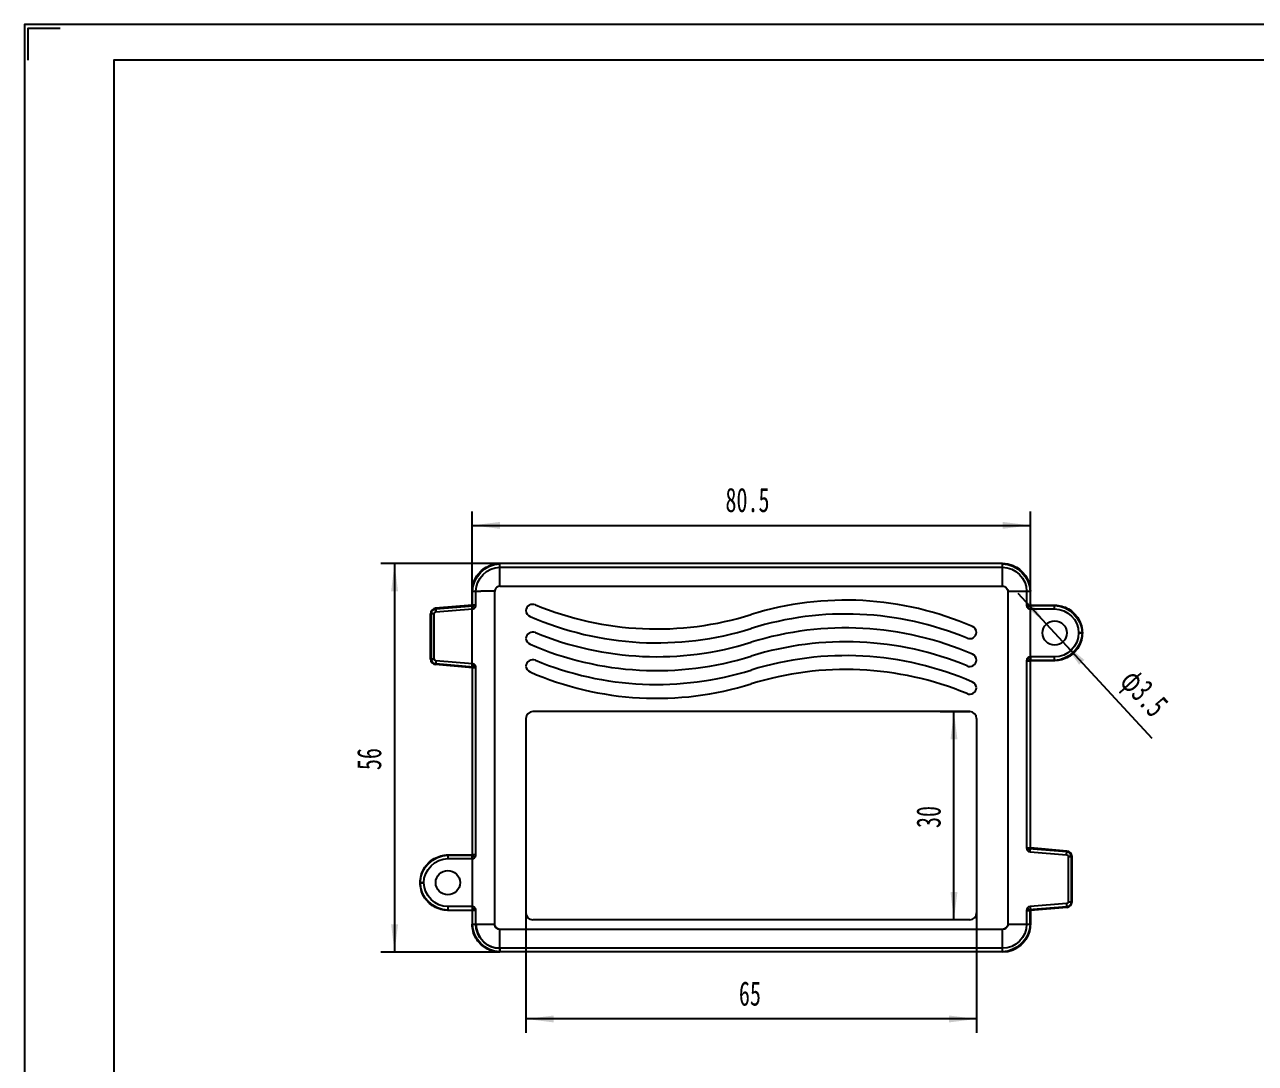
# Model space of a CAD drawing. Header units: millimetres. Extents: x 737 to 1170, y -310 to -5.
# Drawn here: x 737.5 to 915, y -154.6 to -4.8 of the extents above; entities that cross this region are included whole.
import ezdxf

# ---------------------------------------------------------------- set-up
doc = ezdxf.new("R2010")
doc.units = ezdxf.units.MM
doc.layers.get('0').update_dxf_attribs({"lineweight": 0})
for name, color, linetype, lineweight in [('CAXA4', 3, 'Continuous', 25), ('图框_内框线', 5, 'Continuous', 50), ('图框_外框线', 7, 'Continuous', 0), ('图框_角线', 5, 'Continuous', 140)]:
    doc.layers.add(name, color=color, linetype=linetype, lineweight=lineweight)
doc.styles.add('标准', font='', dxfattribs={"width": 0.667})
doc.styles.get('标准').set_extended_font_data('FangSong_GB2312')
doc.dimstyles.new('标准', dxfattribs={"dimtxt": 3.5, "dimasz": 4, "dimexe": 2, "dimexo": 0, "dimtad": 1, "dimdsep": 46, "dimtxsty": '标准', "dimcen": 0, "dimdle": 6, "dimazin": 2, "dimtfac": 1, "dimtdec": 3, "dimtmove": 0, "dimatfit": 3, "dimfxl": 0, "dimtolj": 1, "dimtzin": 0, "dimarcsym": 0})

# ---------------------------------------------------------------- blocks, each defined once
blk = doc.blocks.new('*CAXBLOCK01')
at = {"layer": 'CAXA4', "linetype": 'Continuous', "lineweight": 25}
for points in [[(809.78, -148.18), (813.78, -147.68), (813.78, -148.68)], [(874.78, -148.18), (870.78, -147.68), (870.78, -148.68)]]:
    blk.add_hatch(color=0, dxfattribs=at).paths.add_polyline_path(points, flags=0)
at = {"layer": 'CAXA4', "color": 0, "linetype": 'Continuous', "lineweight": 25}
for p, q in [((809.78, -132.88), (809.78, -150.18)), ((874.78, -132.88), (874.78, -150.18)), ((874.78, -148.18), (809.78, -148.18))]:
    blk.add_line(p, q, dxfattribs=at)
at = {"layer": 'CAXA4', "color": 0, "linetype": 'Continuous', "lineweight": 25, "insert": (840.5, -142.76), "char_height": 3.5, "attachment_point": 1, "style": '标准'}
blk.add_mtext('\\fFangSong_GB2312|b0|i0|p34;65', dxfattribs=at)
blk = doc.blocks.new('*CAXBLOCK12')
at = {"layer": 'CAXA4', "linetype": 'Continuous', "lineweight": 25}
for points in [[(871.51, -103.88), (872.01, -107.88), (871.01, -107.88)], [(871.51, -133.88), (872.01, -129.88), (871.01, -129.88)]]:
    blk.add_hatch(color=0, dxfattribs=at).paths.add_polyline_path(points, flags=0)
at = {"layer": 'CAXA4', "color": 0, "linetype": 'Continuous', "lineweight": 25}
for p, q in [((873.78, -103.88), (869.51, -103.88)), ((871.51, -133.88), (871.51, -103.88)), ((873.78, -133.88), (869.51, -133.88))]:
    blk.add_line(p, q, dxfattribs=at)
at = {"layer": 'CAXA4', "color": 0, "linetype": 'Continuous', "lineweight": 25, "insert": (866.09, -120.65), "char_height": 3.5, "attachment_point": 1, "rotation": 90, "style": '标准'}
blk.add_mtext('\\fFangSong_GB2312|b0|i0|p34;30', dxfattribs=at)
blk = doc.blocks.new('*CAXBLOCK23')
at = {"layer": 'CAXA4', "linetype": 'Continuous', "lineweight": 25}
for points in [[(802.03, -77.02), (806.03, -77.52), (806.03, -76.52)], [(882.53, -77.02), (878.53, -77.52), (878.53, -76.52)]]:
    blk.add_hatch(color=0, dxfattribs=at).paths.add_polyline_path(points, flags=0)
at = {"layer": 'CAXA4', "color": 0, "linetype": 'Continuous', "lineweight": 25}
for p, q in [((802.03, -97.53), (802.03, -75.02)), ((882.53, -86.53), (882.53, -75.02)), ((802.03, -77.02), (882.53, -77.02))]:
    blk.add_line(p, q, dxfattribs=at)
at = {"layer": 'CAXA4', "color": 0, "linetype": 'Continuous', "lineweight": 25, "insert": (838.56, -71.6), "char_height": 3.5, "attachment_point": 1, "style": '标准'}
blk.add_mtext('\\fFangSong_GB2312|b0|i0|p34;80.5', dxfattribs=at)
blk = doc.blocks.new('*CAXBLOCK34')
at = {"layer": 'CAXA4', "linetype": 'Continuous', "lineweight": 25}
for points in [[(790.84, -82.53), (790.34, -86.53), (791.34, -86.53)], [(790.84, -138.53), (790.34, -134.53), (791.34, -134.53)]]:
    blk.add_hatch(color=0, dxfattribs=at).paths.add_polyline_path(points, flags=0)
at = {"layer": 'CAXA4', "color": 0, "linetype": 'Continuous', "lineweight": 25}
for p, q in [((806.03, -82.53), (788.84, -82.53)), ((790.84, -82.53), (790.84, -138.53)), ((806.03, -138.53), (788.84, -138.53))]:
    blk.add_line(p, q, dxfattribs=at)
at = {"layer": 'CAXA4', "color": 0, "linetype": 'Continuous', "lineweight": 25, "insert": (785.42, -112.3), "char_height": 3.5, "attachment_point": 1, "rotation": 90, "style": '标准'}
blk.add_mtext('\\fFangSong_GB2312|b0|i0|p34;56', dxfattribs=at)
blk = doc.blocks.new('*CAXBLOCK1011')
at = {"layer": 'CAXA4', "linetype": 'Continuous', "lineweight": 25}
for points in [[(884.84, -91.24), (882.49, -87.96), (881.76, -88.64)], [(887.22, -93.81), (890.3, -96.41), (889.56, -97.09)]]:
    blk.add_hatch(color=0, dxfattribs=at).paths.add_polyline_path(points, flags=0)
at = {"layer": 'CAXA4', "color": 0, "linetype": 'Continuous', "lineweight": 25}
blk.add_line((900.1, -107.74), (880.77, -86.84), dxfattribs=at)
at = {"layer": 'CAXA4', "color": 0, "linetype": 'Continuous', "lineweight": 25, "insert": (897.82, -97.29), "char_height": 3.5, "attachment_point": 1, "rotation": 312.7528, "style": '标准'}
blk.add_mtext('\\fFangSong_GB2312|b0|i0|p34;φ3.5', dxfattribs=at)

msp = doc.modelspace()

# ---------------------------------------------------------------- linework, layer by layer
at = {"color": 0, "linetype": 'Continuous', "lineweight": 25}
for p, q in [((806.029, -85.784), (806.029, -82.526)), ((878.529, -82.526), (806.029, -82.526)), ((806.029, -83.063), (878.529, -83.063)), ((878.529, -85.784), (878.529, -82.526)), ((802.029, -86.495), (802.029, -88.526)), ((802.029, -86.495), (803.288, -86.507)), ((802.029, -86.526), (802.565, -86.526)), ((802.066, -88.56), (802.066, -86.526)), ((802.565, -88.51), (802.565, -86.526)), ((805.287, -86.507), (803.288, -86.507)), ((805.287, -134.526), (805.287, -86.507)), ((806.029, -85.784), (878.529, -85.784)), ((879.27, -86.526), (882.529, -86.526)), ((879.27, -86.526), (879.27, -134.526)), ((881.992, -86.526), (881.992, -88.513)), ((882.492, -86.526), (882.492, -88.563)), ((882.529, -123.526), (882.529, -86.526)), ((802.029, -88.526), (796.762, -88.965)), ((796.765, -89.001), (802.066, -88.56)), ((796.77, -89.056), (802.228, -88.609)), ((802.057, -89.062), (802.016, -88.564)), ((802.433, -88.898), (802.029, -88.526)), ((802.029, -88.526), (802.228, -88.609)), ((802.565, -88.51), (802.066, -88.51)), ((881.992, -88.513), (882.492, -88.513)), ((882.138, -88.916), (882.529, -88.526)), ((882.492, -88.563), (886.029, -88.563)), ((882.529, -88.526), (886.029, -88.526)), ((882.542, -89.063), (882.542, -88.563)), ((886.029, -89.063), (886.029, -88.526)), ((796.029, -96.29), (796.029, -89.762)), ((796.066, -89.762), (796.029, -89.762)), ((796.066, -96.29), (796.066, -89.762)), ((796.565, -89.762), (796.066, -89.762)), ((796.12, -89.762), (796.12, -96.29)), ((796.565, -96.29), (796.565, -89.762)), ((796.762, -88.965), (796.765, -89.001)), ((796.807, -89.5), (796.765, -89.001)), ((796.807, -89.5), (802.057, -89.062)), ((882.542, -89.063), (886.029, -89.063)), ((796.085, -95.526), (796.085, -90.526)), ((889.492, -92.513), (889.992, -92.526)), ((889.992, -92.526), (889.972, -92.526)), ((890.029, -92.526), (889.992, -92.526)), ((796.029, -96.29), (796.066, -96.29)), ((796.565, -96.29), (796.066, -96.29)), ((796.765, -97.05), (796.762, -97.087)), ((802.029, -97.526), (796.762, -97.087)), ((796.807, -96.552), (796.765, -97.05)), ((796.765, -97.05), (802.066, -97.492)), ((802.228, -97.443), (796.77, -96.995)), ((802.057, -96.99), (796.807, -96.552)), ((802.057, -96.99), (802.016, -97.488)), ((802.433, -97.153), (802.029, -97.526)), ((802.029, -97.526), (802.228, -97.443)), ((802.029, -97.526), (802.029, -134.526)), ((802.565, -97.542), (802.066, -97.542)), ((802.565, -124.513), (802.565, -97.542)), ((881.992, -96.539), (882.492, -96.539)), ((881.992, -96.539), (881.992, -123.51)), ((882.138, -96.135), (882.529, -96.526)), ((886.029, -96.489), (882.492, -96.489)), ((886.029, -96.526), (882.529, -96.526)), ((886.029, -95.989), (882.542, -95.989)), ((882.542, -95.989), (882.542, -96.489)), ((886.029, -96.526), (886.029, -95.989)), ((873.779, -103.876), (810.779, -103.876)), ((809.779, -104.876), (809.779, -132.876)), ((874.779, -104.876), (874.779, -132.876)), ((881.992, -123.51), (882.492, -123.51)), ((882.124, -123.898), (882.529, -123.526)), ((882.529, -123.526), (882.33, -123.609)), ((882.33, -123.609), (887.788, -124.056)), ((882.492, -123.56), (887.792, -124.001)), ((882.5, -124.062), (882.542, -123.564)), ((882.5, -124.062), (887.751, -124.5)), ((887.795, -123.965), (882.529, -123.526)), ((887.751, -124.5), (887.792, -124.001)), ((887.792, -124.001), (887.795, -123.965)), ((798.529, -124.526), (798.529, -124.563)), ((798.529, -124.526), (802.029, -124.526)), ((798.529, -124.563), (802.066, -124.563)), ((798.529, -125.063), (802.093, -125.063)), ((802.016, -125.063), (802.016, -124.563)), ((802.419, -124.916), (802.029, -124.526)), ((802.565, -124.513), (802.066, -124.513)), ((887.992, -124.762), (888.492, -124.762)), ((887.992, -124.762), (887.992, -131.29)), ((888.438, -131.29), (888.438, -124.762)), ((888.473, -125.526), (888.473, -130.526)), ((888.529, -124.762), (888.492, -124.762)), ((888.492, -124.762), (888.492, -131.29)), ((888.529, -124.762), (888.529, -131.29)), ((794.529, -128.526), (794.566, -128.526)), ((794.566, -128.526), (794.586, -128.525)), ((795.065, -128.539), (794.566, -128.526)), ((887.992, -131.29), (888.492, -131.29)), ((888.492, -131.29), (888.529, -131.29)), ((802.016, -131.989), (798.529, -131.989)), ((798.529, -132.526), (798.529, -132.489)), ((798.529, -132.489), (802.066, -132.489)), ((802.029, -132.526), (798.529, -132.526)), ((802.016, -131.989), (802.016, -132.489)), ((802.419, -132.135), (802.029, -132.526)), ((802.066, -134.526), (802.066, -132.489)), ((802.565, -132.539), (802.066, -132.539)), ((802.565, -134.526), (802.565, -132.539)), ((881.992, -132.542), (882.492, -132.542)), ((881.992, -132.542), (881.992, -134.526)), ((882.124, -132.153), (882.529, -132.526)), ((887.788, -131.995), (882.33, -132.443)), ((882.33, -132.443), (882.529, -132.526)), ((887.792, -132.05), (882.492, -132.492)), ((882.492, -134.526), (882.492, -132.492)), ((887.751, -131.552), (882.5, -131.99)), ((882.5, -131.99), (882.542, -132.488)), ((887.795, -132.087), (882.529, -132.526)), ((882.529, -132.526), (882.529, -134.526)), ((887.751, -131.552), (887.792, -132.05)), ((887.795, -132.087), (887.792, -132.05)), ((802.029, -134.526), (805.287, -134.526)), ((873.779, -133.876), (810.779, -133.876)), ((879.27, -134.526), (882.529, -134.526)), ((806.029, -138.526), (806.029, -135.267)), ((878.529, -135.267), (806.029, -135.267)), ((878.529, -138.526), (878.529, -135.267)), ((878.529, -137.989), (806.029, -137.989)), ((878.529, -138.526), (806.029, -138.526))]:
    msp.add_line(p, q, dxfattribs=at)
for centre in [(886.029, -92.526), (798.529, -128.526)]:
    msp.add_circle(centre, 1.75, dxfattribs=at)
for centre, radius, start, end in [((810.779, -89.399), 1, 67.52007, 175.04298), ((828.655, -46.199), 45.753, 247.52007, 287.3237), ((855.902, -133.553), 45.753, 66.45636, 107.3237), ((796.828, -89.762), 0.708, 94.70724, 179.99017), ((810.779, -89.226), 1, 184.95702, 246.45636), ((828.655, -48.199), 45.753, 246.45636, 287.3237), ((855.902, -135.553), 45.753, 67.52007, 107.3237), ((855.902, -137.553), 45.753, 66.45636, 107.3237), ((873.779, -92.526), 1, 4.95702, 66.45636), ((810.779, -93.399), 1, 67.52007, 175.04298), ((810.779, -93.226), 1, 184.95702, 246.45636), ((828.655, -50.199), 45.753, 247.52007, 287.3237), ((855.902, -139.553), 45.753, 67.52007, 107.3237), ((873.779, -92.353), 1, 247.52007, 355.04298), ((828.655, -52.199), 45.753, 246.45636, 287.3237), ((855.902, -141.553), 45.753, 66.45636, 107.3237), ((873.779, -96.526), 1, 4.95702, 66.45636), ((796.828, -96.29), 0.708, 180.01129, 265.29198), ((810.779, -97.399), 1, 67.52007, 175.04298), ((810.779, -97.226), 1, 184.95702, 246.45636), ((828.655, -54.199), 45.753, 247.52007, 287.3237), ((873.779, -96.353), 1, 247.52007, 355.04298), ((828.655, -56.199), 45.753, 246.45636, 287.3237), ((855.902, -143.553), 45.753, 67.52007, 107.3237), ((873.779, -100.353), 1, 247.52007, 355.04298), ((873.779, -100.526), 1, 4.95702, 66.45636), ((810.779, -104.876), 1, 90, 180), ((873.779, -104.876), 1, 0, 90), ((887.729, -124.762), 0.708, 0.01323, 85.29004), ((810.779, -132.876), 1, 180, 270), ((873.779, -132.876), 1, 270, 360)]:
    msp.add_arc(centre, radius, start, end, dxfattribs=at)
for points, knots in [([(802.029, -86.526), (802.03, -86.181), (802.123, -85.484), (802.527, -84.508), (803.168, -83.661), (804.015, -83.022), (804.989, -82.62), (805.685, -82.527), (806.029, -82.526)], [0, 0, 0, 0, 1.0331789, 2.0847654, 3.1342069, 4.182403, 5.2309507, 6.2616961, 6.2616961, 6.2616961, 6.2616961]), ([(878.529, -82.526), (878.873, -82.527), (879.571, -82.62), (880.547, -83.024), (881.394, -83.665), (882.033, -84.512), (882.435, -85.486), (882.527, -86.182), (882.529, -86.526)], [0, 0, 0, 0, 1.0331789, 2.0847654, 3.1342069, 4.182403, 5.2309507, 6.2616961, 6.2616961, 6.2616961, 6.2616961]), ([(806.029, -85.784), (805.961, -85.781), (805.814, -85.804), (805.609, -85.903), (805.429, -86.062), (805.315, -86.285), (805.291, -86.451), (805.287, -86.537)], [0, 0, 0, 0, 0.2045945, 0.4361162, 0.6744664, 0.9119472, 1.1711349, 1.1711349, 1.1711349, 1.1711349]), ([(878.529, -85.784), (878.622, -85.784), (878.817, -85.822), (879.067, -85.986), (879.232, -86.237), (879.271, -86.432), (879.27, -86.526)], [0, 0, 0, 0, 0.2809966, 0.5777376, 0.8752805, 1.1575076, 1.1575076, 1.1575076, 1.1575076]), ([(802.433, -88.898), (802.458, -88.872), (802.489, -88.828), (802.517, -88.774), (802.531, -88.742), (802.54, -88.718), (802.547, -88.693), (802.555, -88.659), (802.564, -88.598), (802.565, -88.545), (802.565, -88.51)], [0, 0, 0, 0, 0.10442462, 0.15663693, 0.18274309, 0.20884924, 0.23538995, 0.26193065, 0.31501207, 0.42117489, 0.42117489, 0.42117489, 0.42117489]), ([(881.992, -88.513), (881.992, -88.531), (881.993, -88.568), (881.996, -88.624), (882.004, -88.67), (882.012, -88.705), (882.021, -88.731), (882.031, -88.756), (882.046, -88.789), (882.068, -88.829), (882.1, -88.875), (882.125, -88.903), (882.138, -88.916)], [0, 0, 0, 0, 0.05575364, 0.11150727, 0.16726091, 0.19513772, 0.22301454, 0.25039623, 0.27777793, 0.33254131, 0.38730469, 0.44206808, 0.44206808, 0.44206808, 0.44206808]), ([(886.029, -88.526), (886.373, -88.527), (887.071, -88.62), (888.047, -89.024), (888.894, -89.665), (889.533, -90.512), (889.935, -91.486), (890.027, -92.182), (890.029, -92.526)], [0, 0, 0, 0, 1.0331789, 2.0847654, 3.1342069, 4.182403, 5.2309507, 6.2616961, 6.2616961, 6.2616961, 6.2616961]), ([(796.146, -89.765), (796.132, -89.764), (796.108, -89.763), (796.081, -89.763), (796.069, -89.762), (796.066, -89.762)], [0, 0, 0, 0, 0.043003853, 0.070265985, 0.080456413, 0.080456413, 0.080456413, 0.080456413]), ([(796.566, -89.762), (796.517, -89.761), (796.42, -89.76), (796.28, -89.762), (796.189, -89.764), (796.146, -89.765)], [0, 0, 0, 0, 0.14689364, 0.29235982, 0.42018674, 0.42018674, 0.42018674, 0.42018674]), ([(796.765, -89.001), (796.766, -89.004), (796.767, -89.014), (796.769, -89.035), (796.772, -89.053), (796.773, -89.064)], [0, 0, 0, 0, 0.00806143, 0.029518141, 0.063473419, 0.063473419, 0.063473419, 0.063473419]), ([(796.773, -89.064), (796.773, -89.108), (796.777, -89.202), (796.789, -89.347), (796.801, -89.449), (796.807, -89.5)], [0, 0, 0, 0, 0.13050464, 0.28254278, 0.4373406, 0.4373406, 0.4373406, 0.4373406]), ([(802.057, -89.062), (802.092, -89.059), (802.146, -89.053), (802.206, -89.04), (802.239, -89.029), (802.263, -89.019), (802.286, -89.008), (802.316, -88.992), (802.369, -88.959), (802.409, -88.924), (802.433, -88.898)], [0, 0, 0, 0, 0.10616283, 0.15924424, 0.18578494, 0.21232565, 0.23843181, 0.26453796, 0.31675027, 0.42117489, 0.42117489, 0.42117489, 0.42117489]), ([(882.138, -88.916), (882.152, -88.929), (882.18, -88.954), (882.226, -88.986), (882.266, -89.008), (882.299, -89.024), (882.324, -89.034), (882.35, -89.042), (882.385, -89.051), (882.43, -89.058), (882.486, -89.062), (882.523, -89.063), (882.542, -89.063)], [0, 0, 0, 0, 0.05476338, 0.10952677, 0.16429015, 0.19167185, 0.21905354, 0.24693036, 0.27480717, 0.33056081, 0.38631444, 0.44206808, 0.44206808, 0.44206808, 0.44206808]), ([(890.029, -92.526), (890.027, -92.87), (889.934, -93.568), (889.531, -94.544), (888.89, -95.391), (888.042, -96.03), (887.068, -96.432), (886.372, -96.524), (886.029, -96.526)], [0, 0, 0, 0, 1.0331789, 2.0847654, 3.1342069, 4.182403, 5.2309507, 6.2616961, 6.2616961, 6.2616961, 6.2616961]), ([(889.972, -92.526), (889.944, -92.523), (889.874, -92.52), (889.76, -92.516), (889.628, -92.514), (889.538, -92.513), (889.492, -92.513)], [0, 0, 0, 0, 0.08487587, 0.20791741, 0.34321046, 0.47984026, 0.47984026, 0.47984026, 0.47984026]), ([(796.066, -96.29), (796.069, -96.29), (796.081, -96.289), (796.108, -96.288), (796.132, -96.287), (796.146, -96.287)], [0, 0, 0, 0, 0.010178349, 0.037432883, 0.080455228, 0.080455228, 0.080455228, 0.080455228]), ([(796.146, -96.287), (796.188, -96.291), (796.28, -96.294), (796.42, -96.294), (796.517, -96.292), (796.566, -96.29)], [0, 0, 0, 0, 0.12796597, 0.27329259, 0.42034905, 0.42034905, 0.42034905, 0.42034905]), ([(796.773, -96.987), (796.772, -96.998), (796.769, -97.017), (796.767, -97.038), (796.766, -97.048), (796.765, -97.05)], [0, 0, 0, 0, 0.033942536, 0.055404047, 0.063473051, 0.063473051, 0.063473051, 0.063473051]), ([(796.807, -96.551), (796.801, -96.603), (796.792, -96.705), (796.782, -96.85), (796.776, -96.944), (796.773, -96.987)], [0, 0, 0, 0, 0.15465236, 0.30687459, 0.43715976, 0.43715976, 0.43715976, 0.43715976]), ([(802.433, -97.153), (802.409, -97.127), (802.369, -97.092), (802.316, -97.06), (802.286, -97.043), (802.263, -97.032), (802.239, -97.023), (802.206, -97.012), (802.146, -96.998), (802.092, -96.993), (802.057, -96.99)], [0, 0, 0, 0, 0.10442462, 0.15663693, 0.18274309, 0.20884924, 0.23538995, 0.26193065, 0.31501207, 0.42117489, 0.42117489, 0.42117489, 0.42117489]), ([(802.565, -97.542), (802.565, -97.507), (802.564, -97.453), (802.555, -97.392), (802.547, -97.358), (802.54, -97.334), (802.531, -97.31), (802.517, -97.278), (802.489, -97.223), (802.458, -97.18), (802.433, -97.153)], [0, 0, 0, 0, 0.10616283, 0.15924424, 0.18578494, 0.21232565, 0.23843181, 0.26453796, 0.31675027, 0.42117489, 0.42117489, 0.42117489, 0.42117489]), ([(882.138, -96.135), (882.125, -96.149), (882.1, -96.177), (882.068, -96.223), (882.046, -96.263), (882.031, -96.296), (882.021, -96.321), (882.012, -96.347), (882.004, -96.382), (881.996, -96.428), (881.993, -96.483), (881.992, -96.521), (881.992, -96.539)], [0, 0, 0, 0, 0.05476338, 0.10952677, 0.16429015, 0.19167185, 0.21905354, 0.24693036, 0.27480717, 0.33056081, 0.38631444, 0.44206808, 0.44206808, 0.44206808, 0.44206808]), ([(882.542, -95.989), (882.523, -95.989), (882.486, -95.99), (882.43, -95.993), (882.385, -96.001), (882.35, -96.01), (882.324, -96.018), (882.299, -96.028), (882.266, -96.043), (882.226, -96.065), (882.18, -96.098), (882.152, -96.122), (882.138, -96.135)], [0, 0, 0, 0, 0.05575364, 0.11150727, 0.16726091, 0.19513772, 0.22301454, 0.25039623, 0.27777793, 0.33254131, 0.38730469, 0.44206808, 0.44206808, 0.44206808, 0.44206808]), ([(881.992, -123.51), (881.992, -123.545), (881.993, -123.598), (882.002, -123.659), (882.01, -123.693), (882.018, -123.718), (882.027, -123.742), (882.04, -123.774), (882.068, -123.828), (882.1, -123.872), (882.124, -123.898)], [0, 0, 0, 0, 0.10616283, 0.15924424, 0.18578494, 0.21232565, 0.23843181, 0.26453796, 0.31675027, 0.42117489, 0.42117489, 0.42117489, 0.42117489]), ([(882.124, -123.898), (882.148, -123.924), (882.189, -123.959), (882.241, -123.992), (882.272, -124.008), (882.295, -124.019), (882.319, -124.029), (882.352, -124.04), (882.412, -124.053), (882.465, -124.059), (882.5, -124.062)], [0, 0, 0, 0, 0.10442462, 0.15663693, 0.18274309, 0.20884924, 0.23538995, 0.26193065, 0.31501207, 0.42117489, 0.42117489, 0.42117489, 0.42117489]), ([(887.751, -124.5), (887.756, -124.449), (887.765, -124.347), (887.775, -124.202), (887.782, -124.108), (887.785, -124.064)], [0, 0, 0, 0, 0.15465236, 0.30687459, 0.43715976, 0.43715976, 0.43715976, 0.43715976]), ([(887.785, -124.064), (887.786, -124.053), (887.788, -124.035), (887.79, -124.014), (887.792, -124.004), (887.792, -124.001)], [0, 0, 0, 0, 0.033942536, 0.055404047, 0.063473051, 0.063473051, 0.063473051, 0.063473051]), ([(794.529, -128.526), (794.53, -128.181), (794.623, -127.484), (795.027, -126.508), (795.668, -125.661), (796.515, -125.022), (797.489, -124.62), (798.185, -124.527), (798.529, -124.526)], [0, 0, 0, 0, 1.0331789, 2.0847654, 3.1342069, 4.182403, 5.2309507, 6.2616961, 6.2616961, 6.2616961, 6.2616961]), ([(798.529, -124.563), (798.526, -124.564), (798.527, -124.578), (798.526, -124.602), (798.528, -124.651), (798.529, -124.717), (798.528, -124.799), (798.527, -124.889), (798.527, -124.978), (798.528, -125.035), (798.529, -125.063)], [0, 0, 0, 0, 0.00827527, 0.03369278, 0.08065888, 0.14914549, 0.23432108, 0.32754765, 0.41900863, 0.50029055, 0.50029055, 0.50029055, 0.50029055]), ([(802.016, -125.063), (802.034, -125.063), (802.071, -125.062), (802.127, -125.058), (802.173, -125.051), (802.208, -125.042), (802.234, -125.034), (802.259, -125.024), (802.292, -125.008), (802.332, -124.986), (802.378, -124.954), (802.406, -124.929), (802.419, -124.916)], [0, 0, 0, 0, 0.05575364, 0.11150727, 0.16726091, 0.19513772, 0.22301454, 0.25039623, 0.27777793, 0.33254131, 0.38730469, 0.44206808, 0.44206808, 0.44206808, 0.44206808]), ([(802.093, -125.063), (802.133, -125.059), (802.213, -125.044), (802.324, -124.995), (802.389, -124.945), (802.419, -124.916)], [0, 0, 0, 0, 0.12039589, 0.23977507, 0.36341279, 0.36341279, 0.36341279, 0.36341279]), ([(802.419, -124.916), (802.432, -124.903), (802.457, -124.875), (802.489, -124.829), (802.511, -124.789), (802.526, -124.756), (802.537, -124.731), (802.545, -124.705), (802.554, -124.67), (802.561, -124.624), (802.565, -124.568), (802.565, -124.531), (802.565, -124.513)], [0, 0, 0, 0, 0.05476338, 0.10952677, 0.16429015, 0.19167185, 0.21905354, 0.24693036, 0.27480717, 0.33056081, 0.38631444, 0.44206808, 0.44206808, 0.44206808, 0.44206808]), ([(888.412, -124.765), (888.369, -124.761), (888.278, -124.758), (888.138, -124.757), (888.04, -124.76), (887.991, -124.762)], [0, 0, 0, 0, 0.12796576, 0.27329192, 0.42034786, 0.42034786, 0.42034786, 0.42034786]), ([(888.492, -124.762), (888.489, -124.762), (888.476, -124.763), (888.449, -124.763), (888.426, -124.764), (888.412, -124.765)], [0, 0, 0, 0, 0.010178496, 0.037433429, 0.080456399, 0.080456399, 0.080456399, 0.080456399]), ([(798.529, -132.526), (798.184, -132.524), (797.486, -132.431), (796.511, -132.028), (795.664, -131.387), (795.024, -130.539), (794.623, -129.565), (794.53, -128.869), (794.529, -128.526)], [0, 0, 0, 0, 1.0331789, 2.0847654, 3.1342069, 4.182403, 5.2309507, 6.2616961, 6.2616961, 6.2616961, 6.2616961]), ([(794.586, -128.525), (794.614, -128.529), (794.683, -128.532), (794.797, -128.535), (794.929, -128.537), (795.02, -128.538), (795.065, -128.539)], [0, 0, 0, 0, 0.08487587, 0.20791741, 0.34321046, 0.47984026, 0.47984026, 0.47984026, 0.47984026]), ([(887.788, -131.995), (887.87, -131.989), (888.042, -131.938), (888.256, -131.774), (888.402, -131.547), (888.438, -131.372), (888.438, -131.29)], [0, 0, 0, 0, 0.2487791, 0.5212158, 0.7937418, 1.0418402, 1.0418402, 1.0418402, 1.0418402]), ([(887.991, -131.29), (888.043, -131.291), (888.145, -131.292), (888.291, -131.29), (888.385, -131.288), (888.428, -131.287)], [0, 0, 0, 0, 0.15465236, 0.30687459, 0.43715976, 0.43715976, 0.43715976, 0.43715976]), ([(888.428, -131.287), (888.44, -131.288), (888.458, -131.288), (888.479, -131.289), (888.489, -131.29), (888.492, -131.29)], [0, 0, 0, 0, 0.033942537, 0.055404048, 0.063473053, 0.063473053, 0.063473053, 0.063473053]), ([(798.529, -131.989), (798.528, -132.016), (798.527, -132.074), (798.527, -132.163), (798.528, -132.252), (798.529, -132.335), (798.528, -132.401), (798.526, -132.45), (798.527, -132.473), (798.526, -132.488), (798.529, -132.489)], [0, 0, 0, 0, 0.08134896, 0.17284763, 0.26610023, 0.35126718, 0.41970795, 0.46662602, 0.49201873, 0.50028988, 0.50028988, 0.50028988, 0.50028988]), ([(802.419, -132.135), (802.406, -132.122), (802.378, -132.098), (802.332, -132.065), (802.292, -132.043), (802.259, -132.028), (802.234, -132.018), (802.208, -132.01), (802.173, -132.001), (802.127, -131.993), (802.071, -131.99), (802.034, -131.989), (802.016, -131.989)], [0, 0, 0, 0, 0.05476338, 0.10952677, 0.16429015, 0.19167185, 0.21905354, 0.24693036, 0.27480717, 0.33056081, 0.38631444, 0.44206808, 0.44206808, 0.44206808, 0.44206808]), ([(802.565, -132.539), (802.565, -132.521), (802.565, -132.483), (802.561, -132.428), (802.554, -132.382), (802.545, -132.347), (802.537, -132.321), (802.526, -132.296), (802.511, -132.263), (802.489, -132.223), (802.457, -132.177), (802.432, -132.149), (802.419, -132.135)], [0, 0, 0, 0, 0.05575364, 0.11150727, 0.16726091, 0.19513772, 0.22301454, 0.25039623, 0.27777793, 0.33254131, 0.38730469, 0.44206808, 0.44206808, 0.44206808, 0.44206808]), ([(882.124, -132.153), (882.1, -132.18), (882.068, -132.223), (882.04, -132.278), (882.027, -132.31), (882.018, -132.334), (882.01, -132.358), (882.002, -132.392), (881.993, -132.453), (881.992, -132.507), (881.992, -132.542)], [0, 0, 0, 0, 0.10442462, 0.15663693, 0.18274309, 0.20884924, 0.23538995, 0.26193065, 0.31501207, 0.42117489, 0.42117489, 0.42117489, 0.42117489]), ([(882.5, -131.99), (882.465, -131.993), (882.412, -131.998), (882.352, -132.012), (882.319, -132.023), (882.295, -132.032), (882.272, -132.043), (882.241, -132.06), (882.189, -132.092), (882.148, -132.127), (882.124, -132.153)], [0, 0, 0, 0, 0.10616283, 0.15924424, 0.18578494, 0.21232565, 0.23843181, 0.26453796, 0.31675027, 0.42117489, 0.42117489, 0.42117489, 0.42117489]), ([(887.783, -131.97), (887.783, -131.928), (887.779, -131.837), (887.767, -131.697), (887.757, -131.6), (887.751, -131.551)], [0, 0, 0, 0, 0.12796569, 0.27329169, 0.42034747, 0.42034747, 0.42034747, 0.42034747]), ([(887.792, -132.05), (887.792, -132.047), (887.79, -132.035), (887.787, -132.008), (887.784, -131.985), (887.783, -131.97)], [0, 0, 0, 0, 0.010178545, 0.037433615, 0.080456797, 0.080456797, 0.080456797, 0.080456797]), ([(806.029, -138.526), (805.684, -138.524), (804.986, -138.431), (804.011, -138.028), (803.164, -137.387), (802.524, -136.539), (802.123, -135.565), (802.03, -134.869), (802.029, -134.526)], [0, 0, 0, 0, 1.0331789, 2.0847654, 3.1342071, 4.1824033, 5.2309512, 6.2616969, 6.2616969, 6.2616969, 6.2616969]), ([(802.066, -134.526), (802.067, -134.524), (802.078, -134.526), (802.097, -134.524), (802.135, -134.527), (802.187, -134.527), (802.255, -134.525), (802.332, -134.52), (802.412, -134.517), (802.491, -134.515), (802.542, -134.521), (802.565, -134.526)], [0, 0, 0, 0, 0.00653463, 0.0264456, 0.0629426, 0.11676954, 0.18578461, 0.26514588, 0.34820947, 0.42838565, 0.50082982, 0.50082982, 0.50082982, 0.50082982]), ([(806.029, -137.989), (805.733, -137.992), (805.125, -137.912), (804.274, -137.558), (803.532, -136.987), (802.972, -136.238), (802.63, -135.384), (802.559, -134.778), (802.566, -134.483)], [0, 0, 0, 0, 0.8878756, 1.8120282, 2.7371878, 3.6623302, 4.5842877, 5.4673731, 5.4673731, 5.4673731, 5.4673731]), ([(806.029, -135.267), (805.935, -135.268), (805.74, -135.23), (805.491, -135.065), (805.325, -134.815), (805.287, -134.62), (805.287, -134.526)], [0, 0, 0, 0, 0.2809966, 0.5777376, 0.8752805, 1.1575076, 1.1575076, 1.1575076, 1.1575076]), ([(882.529, -134.526), (882.527, -134.87), (882.434, -135.568), (882.031, -136.544), (881.39, -137.391), (880.542, -138.03), (879.568, -138.432), (878.872, -138.524), (878.529, -138.526)], [0, 0, 0, 0, 1.0331789, 2.0847654, 3.1342069, 4.182403, 5.2309507, 6.2616961, 6.2616961, 6.2616961, 6.2616961]), ([(879.27, -134.526), (879.271, -134.619), (879.233, -134.814), (879.068, -135.064), (878.818, -135.23), (878.623, -135.268), (878.529, -135.267)], [0, 0, 0, 0, 0.2809966, 0.5777376, 0.8752805, 1.1575076, 1.1575076, 1.1575076, 1.1575076]), ([(806.029, -137.989), (806.028, -138.016), (806.027, -138.074), (806.027, -138.163), (806.028, -138.252), (806.029, -138.335), (806.028, -138.401), (806.026, -138.45), (806.027, -138.473), (806.026, -138.488), (806.029, -138.489)], [0, 0, 0, 0, 0.08134895, 0.1728476, 0.2661002, 0.35126714, 0.41970793, 0.466626, 0.49201873, 0.50028981, 0.50028981, 0.50028981, 0.50028981]), ([(878.529, -138.489), (878.531, -138.488), (878.531, -138.473), (878.532, -138.45), (878.529, -138.401), (878.529, -138.335), (878.529, -138.252), (878.531, -138.162), (878.531, -138.074), (878.53, -138.016), (878.529, -137.989)], [0, 0, 0, 0, 0.00827527, 0.03369278, 0.08065887, 0.14914549, 0.23432108, 0.32754765, 0.41900863, 0.50029055, 0.50029055, 0.50029055, 0.50029055])]:
    msp.add_open_spline(points, degree=3, knots=knots, dxfattribs=at)
for points in [[(802.029, -86.526), (802.084, -84.432), (803.935, -82.581), (806.029, -82.526)], [(806.029, -82.526), (803.944, -82.526), (802.045, -84.411), (802.029, -86.495)], [(802.066, -86.526), (802.12, -84.452), (803.955, -82.617), (806.029, -82.563)], [(802.565, -86.526), (802.545, -84.692), (804.195, -83.054), (806.029, -83.062)], [(878.529, -82.526), (880.622, -82.581), (882.474, -84.432), (882.529, -86.526)], [(882.529, -86.526), (882.529, -84.431), (880.623, -82.526), (878.529, -82.526)], [(878.529, -82.563), (880.603, -82.617), (882.438, -84.452), (882.492, -86.526)], [(878.529, -83.062), (880.363, -83.042), (882.001, -84.692), (881.992, -86.526)], [(878.529, -85.784), (878.917, -85.784), (879.27, -86.137), (879.27, -86.526)], [(886.029, -88.526), (888.122, -88.581), (889.974, -90.432), (890.029, -92.526)], [(886.029, -88.563), (888.103, -88.617), (889.938, -90.452), (889.992, -92.526)], [(796.762, -88.965), (796.367, -88.998), (796.029, -89.365), (796.029, -89.762)], [(796.066, -89.762), (796.075, -89.384), (796.389, -89.042), (796.765, -89.001)], [(796.566, -89.762), (796.578, -89.611), (796.658, -89.524), (796.807, -89.5)], [(886.029, -89.062), (887.859, -89.042), (889.493, -90.684), (889.492, -92.513)], [(889.492, -92.513), (889.52, -94.352), (887.867, -95.998), (886.029, -95.989)], [(890.029, -92.526), (889.974, -94.619), (888.122, -96.471), (886.029, -96.526)], [(889.992, -92.526), (889.938, -94.6), (888.103, -96.435), (886.029, -96.489)], [(796.029, -96.29), (796.029, -96.686), (796.367, -97.054), (796.762, -97.087)], [(796.765, -97.05), (796.334, -96.979), (796.101, -96.725), (796.066, -96.29)], [(796.807, -96.551), (796.658, -96.527), (796.578, -96.44), (796.566, -96.29)], [(887.792, -124.001), (888.223, -124.073), (888.456, -124.326), (888.492, -124.762)], [(888.529, -124.762), (888.529, -124.365), (888.19, -123.998), (887.795, -123.965)], [(794.529, -128.526), (794.584, -126.432), (796.435, -124.581), (798.529, -124.526)], [(794.566, -128.526), (794.536, -126.449), (796.462, -124.544), (798.529, -124.563)], [(795.065, -128.539), (795.037, -126.699), (796.691, -125.054), (798.529, -125.062)], [(887.751, -124.5), (887.899, -124.524), (887.98, -124.611), (887.991, -124.762)], [(798.529, -132.526), (796.435, -132.471), (794.584, -130.619), (794.529, -128.526)], [(798.529, -132.489), (796.452, -132.519), (794.547, -130.593), (794.566, -128.526)], [(798.529, -131.989), (796.699, -132.009), (795.065, -130.367), (795.065, -128.539)], [(887.991, -131.29), (887.98, -131.44), (887.899, -131.527), (887.751, -131.551)], [(888.492, -131.29), (888.456, -131.725), (888.223, -131.979), (887.792, -132.05)], [(887.795, -132.087), (888.19, -132.054), (888.529, -131.686), (888.529, -131.29)], [(806.029, -138.526), (803.935, -138.471), (802.084, -136.619), (802.029, -134.526)], [(802.029, -134.526), (802.029, -136.62), (803.934, -138.526), (806.029, -138.526)], [(806.029, -138.489), (803.952, -138.519), (802.047, -136.593), (802.066, -134.526)], [(802.565, -134.513), (802.549, -136.352), (804.19, -138.01), (806.029, -137.989)], [(806.029, -135.267), (805.64, -135.267), (805.287, -134.914), (805.287, -134.526)], [(882.529, -134.526), (882.474, -136.619), (880.622, -138.471), (878.529, -138.526)], [(882.492, -134.526), (882.438, -136.6), (880.603, -138.435), (878.529, -138.489)], [(881.992, -134.526), (882.012, -136.36), (880.362, -137.998), (878.529, -137.989)], [(878.529, -138.526), (880.623, -138.526), (882.529, -136.62), (882.529, -134.526)], [(879.27, -134.526), (879.27, -134.914), (878.917, -135.267), (878.529, -135.267)]]:
    msp.add_open_spline(points, degree=3, dxfattribs=at)
at = {"layer": '图框_内框线', "color": 0, "linetype": 'Continuous', "lineweight": 25}
msp.add_lwpolyline([(750.353, -305.314), (1165.074, -305.314), (1165.074, -9.967), (750.353, -9.967), (750.353, -305.314)], dxfattribs=at)
at = {"layer": '图框_外框线', "color": 0, "linetype": 'Continuous', "lineweight": 25}
msp.add_lwpolyline([(737.49, -310.46), (1170.219, -310.46), (1170.219, -4.822), (737.49, -4.822), (737.49, -310.46)], dxfattribs=at)
at = {"layer": '图框_角线', "color": 0, "linetype": 'Continuous', "lineweight": 25}
msp.add_lwpolyline([(738.004, -9.967), (738.004, -5.336), (742.635, -5.336)], dxfattribs=at)

# ---------------------------------------------------------------- dimensions: what is measured, and where the dimension line sits
at = {"layer": 'CAXA4'}
for base, p1, p2, text, picture, middle in [((842.279, -77.018), (802.029, -97.526), (882.529, -86.526), '\\fFangSong_GB2312;80.5', '*CAXBLOCK23', (842.279, -73.996)), ((842.279, -148.184), (874.779, -132.876), (809.779, -132.876), '\\fFangSong_GB2312;65', '*CAXBLOCK01', (842.279, -145.162))]:
    dim = msp.add_linear_dim(base=base, p1=p1, p2=p2, text=text, dimstyle='标准', dxfattribs=at)
    dim.commit()
    dim.dimension.update_dxf_attribs({"geometry": picture, "text_midpoint": middle})
for base, p1, p2, text, picture, middle in [((790.837, -110.526), (806.029, -82.526), (806.029, -138.526), '\\fFangSong_GB2312;56', '*CAXBLOCK34', (787.815, -110.526)), ((871.509, -118.876), (873.779, -133.876), (873.779, -103.876), '\\fFangSong_GB2312;30', '*CAXBLOCK12', (868.487, -118.876))]:
    dim = msp.add_linear_dim(base=base, p1=p1, p2=p2, angle=270, text=text, dimstyle='标准', dxfattribs=at)
    dim.commit()
    dim.dimension.update_dxf_attribs({"geometry": picture, "text_midpoint": middle})
dim = msp.add_diameter_dim_2p(p1=(884.841, -91.241), p2=(887.217, -93.811), text='\\fFangSong_GB2312;φ3.5', dimstyle='标准', dxfattribs=at)
dim.commit()
dim.dimension.update_dxf_attribs({"geometry": '*CAXBLOCK1011', "text_midpoint": (899.129, -102.244)})

doc.saveas('drawing.dxf')
